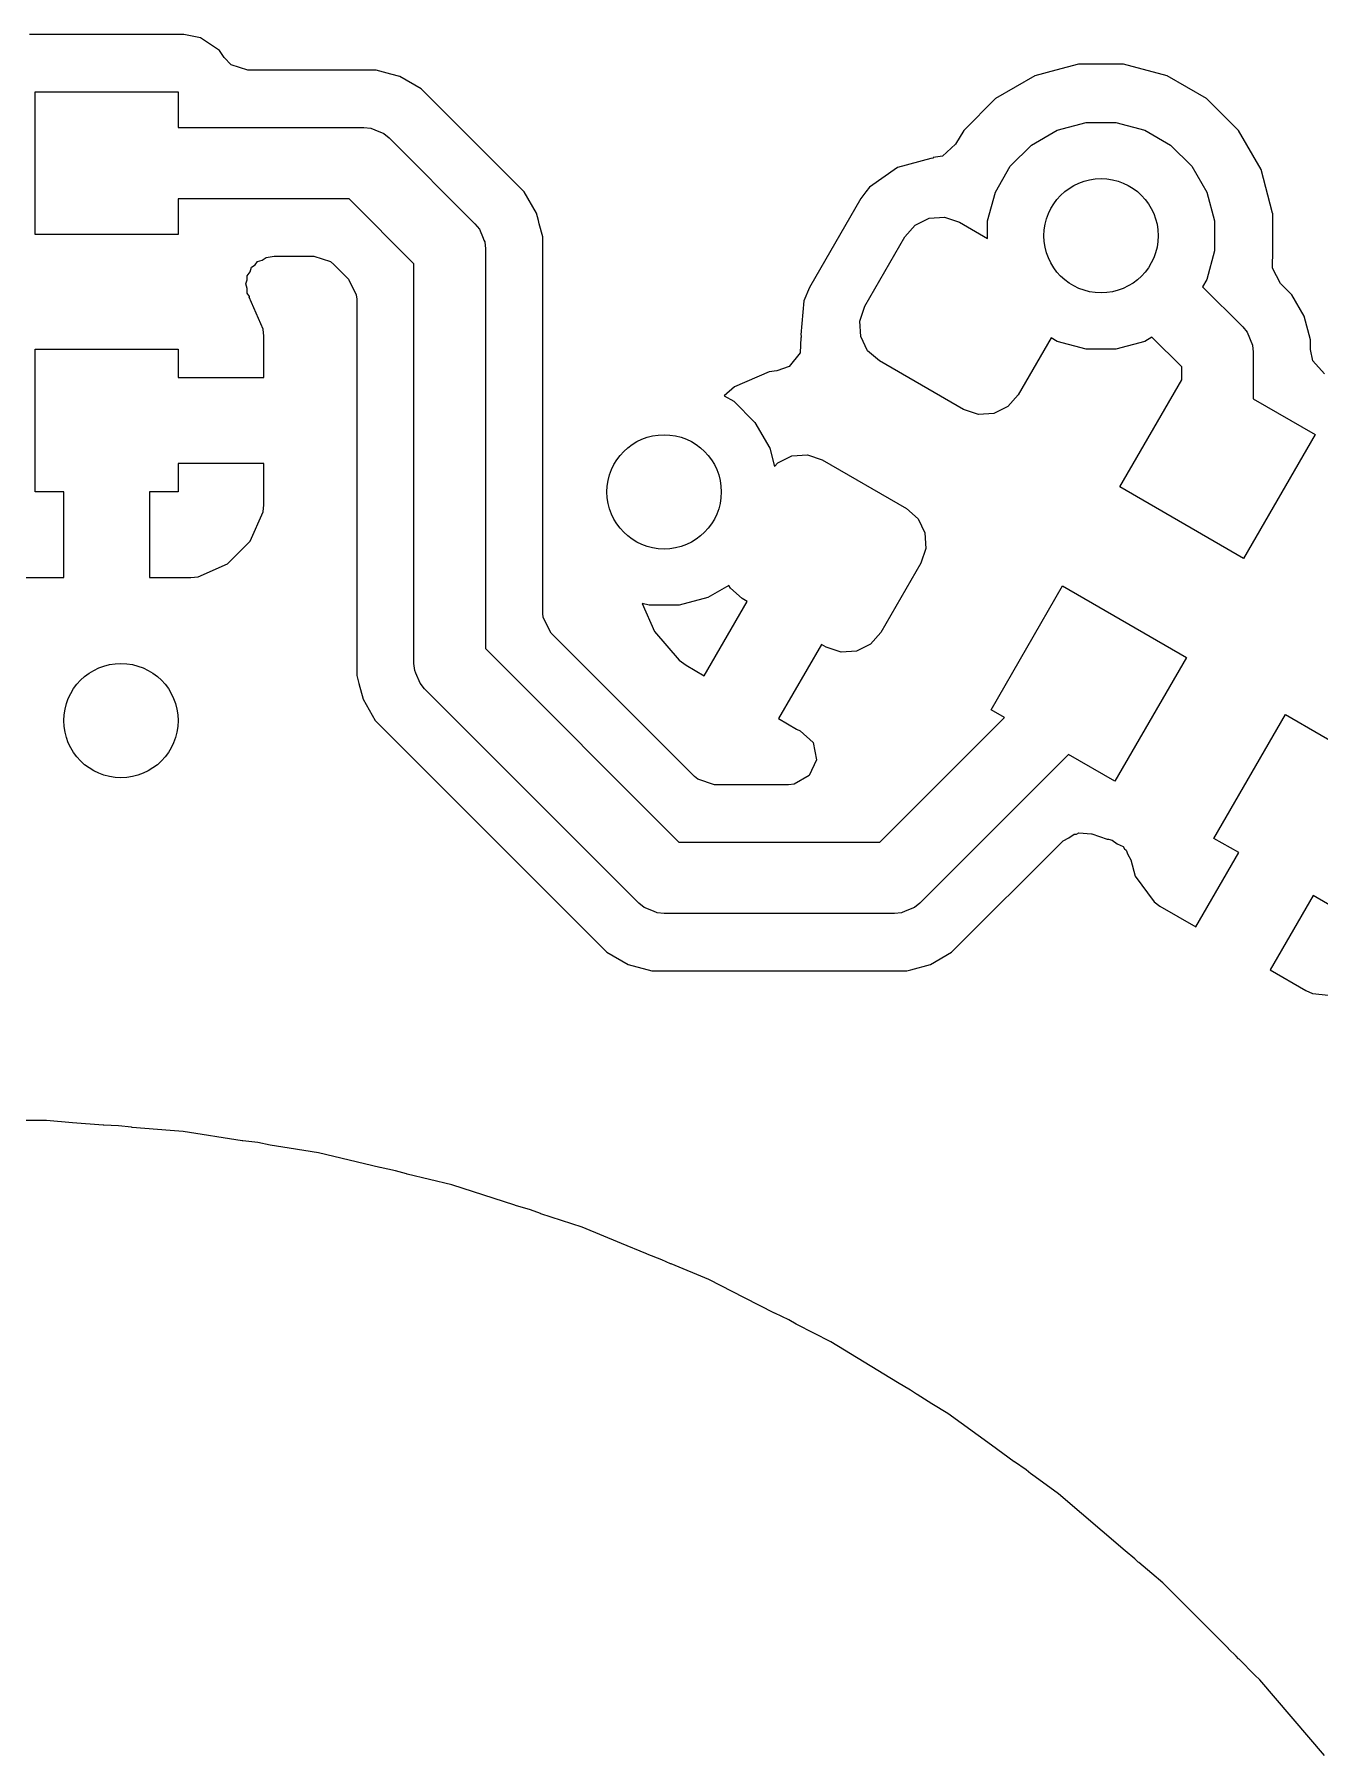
# Model space of a CAD drawing. Extents: x 0.79 to 7.64, y -5.35 to -0.98.
# Drawn here: x 1.2676 to 1.4446, y -2.6819 to -2.4449 of the extents above; entities that cross this region are included whole.
import ezdxf

# ---------------------------------------------------------------- set-up
doc = ezdxf.new("R2010")
doc.units = 0
doc.header["$MEASUREMENT"] = 0
doc.layers.add('BLACK', color=7, linetype='CONTINUOUS')

msp = doc.modelspace()

# ---------------------------------------------------------------- linework, layer by layer
at = {"layer": 'BLACK', "linetype": 'CONTINUOUS'}
for p, q in [((1.28818, -2.44486), (1.26694, -2.44486)), ((1.29048, -2.44532), (1.28818, -2.44486)), ((1.28818, -2.44486), (1.28818, -2.44486)), ((1.29091, -2.44561), (1.29048, -2.44532)), ((1.29048, -2.44532), (1.29048, -2.44532)), ((1.29048, -2.44532), (1.29048, -2.44532)), ((1.29048, -2.44532), (1.29048, -2.44532)), ((1.29309, -2.44706), (1.29091, -2.44561)), ((1.29375, -2.44805), (1.29309, -2.44706)), ((1.29309, -2.44706), (1.29309, -2.44706)), ((1.2947, -2.44904), (1.29375, -2.44805)), ((1.29699, -2.44978), (1.2947, -2.44904)), ((1.31468, -2.44978), (1.29699, -2.44978)), ((1.31667, -2.45032), (1.31468, -2.44978)), ((1.31468, -2.44978), (1.31468, -2.44978)), ((1.31794, -2.45066), (1.31667, -2.45032)), ((1.32086, -2.45234), (1.31794, -2.45066)), ((1.31794, -2.45066), (1.31794, -2.45066)), ((1.40537, -2.45056), (1.39998, -2.45367)), ((1.40828, -2.44978), (1.40537, -2.45056)), ((1.41138, -2.44895), (1.40828, -2.44978)), ((1.41761, -2.44895), (1.41138, -2.44895)), ((1.42362, -2.45056), (1.41761, -2.44895)), ((1.42901, -2.45367), (1.42362, -2.45056)), ((1.26772, -2.47244), (1.26772, -2.45276)), ((1.26772, -2.45276), (1.2874, -2.45276)), ((1.2874, -2.45276), (1.2874, -2.45768)), ((1.33506, -2.46654), (1.32086, -2.45234)), ((1.32086, -2.45234), (1.32086, -2.45234)), ((1.32086, -2.45234), (1.32086, -2.45234)), ((1.39998, -2.45367), (1.39558, -2.45808)), ((1.43341, -2.45808), (1.42901, -2.45367)), ((1.2874, -2.45768), (1.31299, -2.45768)), ((1.31299, -2.45768), (1.31395, -2.45777)), ((1.31395, -2.45777), (1.31395, -2.45777)), ((1.31395, -2.45777), (1.31447, -2.45799)), ((1.31447, -2.45799), (1.31573, -2.45851)), ((1.39558, -2.45808), (1.39447, -2.45999)), ((1.40491, -2.4601), (1.40847, -2.45804)), ((1.40847, -2.45804), (1.41244, -2.45698)), ((1.41244, -2.45698), (1.41655, -2.45698)), ((1.41655, -2.45698), (1.42052, -2.45804)), ((1.42052, -2.45804), (1.42408, -2.4601)), ((1.43653, -2.46347), (1.43341, -2.45808)), ((1.31573, -2.45851), (1.31573, -2.45851)), ((1.31573, -2.45851), (1.31647, -2.45912)), ((1.31647, -2.45912), (1.32828, -2.47093)), ((1.39447, -2.45999), (1.39268, -2.46161)), ((1.402, -2.46301), (1.40491, -2.4601)), ((1.42408, -2.4601), (1.42699, -2.46301)), ((1.39105, -2.46195), (1.38648, -2.46318)), ((1.39139, -2.46192), (1.39105, -2.46195)), ((1.39268, -2.46161), (1.39138, -2.46182)), ((1.39138, -2.46182), (1.39139, -2.46192)), ((1.39995, -2.46657), (1.402, -2.46301)), ((1.42699, -2.46301), (1.42905, -2.46657)), ((1.38648, -2.46318), (1.38261, -2.46589)), ((1.38648, -2.46318), (1.38648, -2.46318)), ((1.43813, -2.46946), (1.43653, -2.46347)), ((1.31095, -2.46752), (1.2874, -2.46752)), ((1.2874, -2.46752), (1.2874, -2.47244)), ((1.31988, -2.47645), (1.31095, -2.46752)), ((1.33674, -2.46946), (1.33506, -2.46654)), ((1.33506, -2.46654), (1.33506, -2.46654)), ((1.33506, -2.46654), (1.33506, -2.46654)), ((1.38141, -2.46745), (1.37433, -2.47972)), ((1.38211, -2.46654), (1.38141, -2.46745)), ((1.38141, -2.46745), (1.38141, -2.46745)), ((1.38141, -2.46745), (1.38141, -2.46745)), ((1.38261, -2.46589), (1.38211, -2.46654)), ((1.38261, -2.46589), (1.38261, -2.46589)), ((1.39888, -2.47054), (1.39995, -2.46657)), ((1.42905, -2.46657), (1.43011, -2.47054)), ((1.33701, -2.47047), (1.33674, -2.46946)), ((1.33674, -2.46946), (1.33674, -2.46946)), ((1.39081, -2.47019), (1.39295, -2.47005)), ((1.39295, -2.47005), (1.39499, -2.47074)), ((1.43814, -2.46948), (1.43813, -2.46946)), ((1.43814, -2.4757), (1.43814, -2.46948)), ((1.2874, -2.47244), (1.26772, -2.47244)), ((1.32828, -2.47093), (1.32889, -2.47168)), ((1.32889, -2.47168), (1.3289, -2.47168)), ((1.3289, -2.47168), (1.32941, -2.47293)), ((1.33714, -2.47094), (1.33701, -2.47047)), ((1.33701, -2.47047), (1.33701, -2.47047)), ((1.33762, -2.47272), (1.33714, -2.47094)), ((1.38746, -2.47276), (1.38888, -2.47114)), ((1.38888, -2.47114), (1.39081, -2.47019)), ((1.39499, -2.47074), (1.39888, -2.47299)), ((1.39888, -2.47299), (1.39888, -2.47054)), ((1.43011, -2.47054), (1.43011, -2.47465)), ((1.32941, -2.47293), (1.32952, -2.47319)), ((1.32952, -2.47319), (1.32963, -2.47345)), ((1.32963, -2.47345), (1.32972, -2.47441)), ((1.32972, -2.47441), (1.32972, -2.52946)), ((1.33762, -2.51714), (1.33762, -2.47272)), ((1.33762, -2.47272), (1.33762, -2.47272)), ((1.38195, -2.48231), (1.38746, -2.47276)), ((1.43011, -2.47465), (1.42905, -2.47862)), ((1.2973, -2.47756), (1.29752, -2.47693)), ((1.29752, -2.47693), (1.29799, -2.47661)), ((1.29799, -2.47661), (1.29832, -2.47616)), ((1.29832, -2.47616), (1.29895, -2.47595)), ((1.29895, -2.47595), (1.29951, -2.47557)), ((1.29951, -2.47557), (1.30061, -2.47541)), ((1.30061, -2.47541), (1.30607, -2.47541)), ((1.30607, -2.47541), (1.30836, -2.47616)), ((1.30836, -2.47616), (1.30883, -2.47655)), ((1.30883, -2.47655), (1.31085, -2.47858)), ((1.31988, -2.5315), (1.31988, -2.47645)), ((1.43811, -2.47593), (1.43814, -2.4757)), ((1.43812, -2.47704), (1.43811, -2.47593)), ((1.43922, -2.47919), (1.43812, -2.47704)), ((1.29671, -2.4792), (1.2969, -2.47867)), ((1.2969, -2.47985), (1.29671, -2.4792)), ((1.2969, -2.47811), (1.2973, -2.47756)), ((1.2969, -2.47867), (1.2969, -2.47811)), ((1.31085, -2.47858), (1.31194, -2.48072)), ((1.42905, -2.47862), (1.42847, -2.47961)), ((1.42847, -2.47961), (1.434, -2.48514)), ((1.44078, -2.48075), (1.43922, -2.47919)), ((1.2969, -2.48052), (1.2969, -2.47985)), ((1.29723, -2.48097), (1.2969, -2.48052)), ((1.29717, -2.48107), (1.29725, -2.48103)), ((1.2991, -2.48544), (1.29717, -2.48107)), ((1.29725, -2.48103), (1.29723, -2.48097)), ((1.31194, -2.48072), (1.31199, -2.48133)), ((1.31199, -2.48133), (1.31199, -2.52981)), ((1.37357, -2.48154), (1.37316, -2.48625)), ((1.37433, -2.47972), (1.37357, -2.48154)), ((1.37357, -2.48154), (1.37357, -2.48154)), ((1.37433, -2.47972), (1.37433, -2.47972)), ((1.44246, -2.48367), (1.44078, -2.48075)), ((1.38126, -2.48434), (1.38195, -2.48231)), ((1.3814, -2.48649), (1.38126, -2.48434)), ((1.44334, -2.48693), (1.44246, -2.48367)), ((1.44246, -2.48367), (1.44246, -2.48367)), ((1.44246, -2.48367), (1.44246, -2.48367)), ((1.29921, -2.48643), (1.2991, -2.48544)), ((1.29921, -2.49213), (1.29921, -2.48643)), ((1.29921, -2.48643), (1.29921, -2.48643)), ((1.37317, -2.48659), (1.37306, -2.48873)), ((1.37316, -2.48625), (1.37316, -2.48625)), ((1.37316, -2.48625), (1.37318, -2.48632)), ((1.37319, -2.48659), (1.37317, -2.48659)), ((1.37318, -2.48632), (1.37318, -2.48642)), ((1.37318, -2.48642), (1.37319, -2.48659)), ((1.38235, -2.48842), (1.3814, -2.48649)), ((1.40762, -2.48665), (1.40309, -2.49451)), ((1.40847, -2.48714), (1.40762, -2.48665)), ((1.42151, -2.48657), (1.42052, -2.48714)), ((1.4256, -2.49066), (1.42151, -2.48657)), ((1.434, -2.48514), (1.43462, -2.48589)), ((1.43462, -2.48589), (1.43535, -2.48766)), ((1.26772, -2.50787), (1.26772, -2.48819)), ((1.26772, -2.48819), (1.2874, -2.48819)), ((1.2874, -2.48819), (1.2874, -2.49213)), ((1.37306, -2.48873), (1.37154, -2.4906)), ((1.38397, -2.48983), (1.38235, -2.48842)), ((1.41244, -2.48821), (1.40847, -2.48714)), ((1.41655, -2.48821), (1.41244, -2.48821)), ((1.42052, -2.48714), (1.41655, -2.48821)), ((1.43535, -2.48766), (1.43544, -2.48862)), ((1.43544, -2.48862), (1.43544, -2.49506)), ((1.44334, -2.48825), (1.44334, -2.48693)), ((1.44334, -2.48693), (1.44334, -2.48693)), ((1.44368, -2.48984), (1.44334, -2.48825)), ((1.3688, -2.49132), (1.36402, -2.49341)), ((1.36986, -2.49121), (1.3688, -2.49132)), ((1.3688, -2.49132), (1.3688, -2.49132)), ((1.37154, -2.4906), (1.36986, -2.49121)), ((1.39556, -2.49653), (1.38397, -2.48983)), ((1.4256, -2.49242), (1.4256, -2.49066)), ((1.44529, -2.49163), (1.44368, -2.48984)), ((1.2874, -2.49213), (1.29921, -2.49213)), ((1.29921, -2.49213), (1.29921, -2.49213)), ((1.36402, -2.49341), (1.36261, -2.49462)), ((1.36402, -2.49341), (1.36402, -2.49341)), ((1.41708, -2.50719), (1.4256, -2.49242)), ((1.36261, -2.49462), (1.36392, -2.49538)), ((1.36392, -2.49538), (1.36682, -2.49829)), ((1.40167, -2.49613), (1.39974, -2.49708)), ((1.40309, -2.49451), (1.40167, -2.49613)), ((1.43544, -2.49506), (1.44397, -2.49998)), ((1.36682, -2.49829), (1.36888, -2.50185)), ((1.3976, -2.49722), (1.39556, -2.49653)), ((1.39974, -2.49708), (1.3976, -2.49722)), ((1.44397, -2.49998), (1.43413, -2.51703)), ((1.36888, -2.50185), (1.36955, -2.50436)), ((1.36998, -2.50387), (1.37191, -2.50292)), ((1.37191, -2.50292), (1.37406, -2.50278)), ((1.37406, -2.50278), (1.37609, -2.50347)), ((1.29921, -2.50394), (1.2874, -2.50394)), ((1.2874, -2.50394), (1.2874, -2.50787)), ((1.29921, -2.50964), (1.29921, -2.50394)), ((1.29921, -2.50394), (1.29921, -2.50394)), ((1.36955, -2.50436), (1.36998, -2.50387)), ((1.37609, -2.50347), (1.38769, -2.51017)), ((1.27165, -2.50787), (1.26772, -2.50787)), ((1.27165, -2.51968), (1.27165, -2.50787)), ((1.2874, -2.50787), (1.28346, -2.50787)), ((1.28346, -2.50787), (1.28346, -2.51968)), ((1.43413, -2.51703), (1.41708, -2.50719)), ((1.2991, -2.51062), (1.29921, -2.50964)), ((1.29921, -2.50964), (1.29921, -2.50964)), ((1.38769, -2.51017), (1.3893, -2.51158)), ((1.29731, -2.51466), (1.2991, -2.51062)), ((1.3893, -2.51158), (1.39025, -2.51351)), ((1.29419, -2.51779), (1.29731, -2.51466)), ((1.39025, -2.51351), (1.39039, -2.51566)), ((1.33762, -2.52457), (1.33762, -2.51714)), ((1.39039, -2.51566), (1.3897, -2.51769)), ((1.26595, -2.51968), (1.27165, -2.51968)), ((1.28346, -2.51968), (1.28346, -2.51968)), ((1.28346, -2.51968), (1.28916, -2.51968)), ((1.28916, -2.51968), (1.29015, -2.51957)), ((1.28916, -2.51968), (1.28916, -2.51968)), ((1.29015, -2.51957), (1.29419, -2.51779)), ((1.3897, -2.51769), (1.38419, -2.52724)), ((1.36326, -2.52075), (1.36036, -2.52242)), ((1.36345, -2.52115), (1.36326, -2.52075)), ((1.36507, -2.52257), (1.36345, -2.52115)), ((1.39936, -2.53787), (1.4092, -2.52083)), ((1.4092, -2.52083), (1.42625, -2.53067)), ((1.33767, -2.52518), (1.33762, -2.52457)), ((1.35228, -2.52349), (1.3513, -2.52322)), ((1.3513, -2.52322), (1.35299, -2.52711)), ((1.35639, -2.52349), (1.35228, -2.52349)), ((1.36036, -2.52242), (1.35639, -2.52349)), ((1.35985, -2.53319), (1.36575, -2.52296)), ((1.36575, -2.52296), (1.36507, -2.52257)), ((1.33876, -2.52733), (1.33767, -2.52518)), ((1.3585, -2.54707), (1.33876, -2.52733)), ((1.35299, -2.52711), (1.3564, -2.53107)), ((1.37598, -2.52887), (1.37007, -2.53909)), ((1.37666, -2.52926), (1.37598, -2.52887)), ((1.3787, -2.52995), (1.37666, -2.52926)), ((1.38277, -2.52886), (1.38084, -2.52981)), ((1.38419, -2.52724), (1.38277, -2.52886)), ((1.31199, -2.52981), (1.31199, -2.53318)), ((1.31998, -2.53246), (1.31988, -2.5315)), ((1.32972, -2.52946), (1.35637, -2.5561)), ((1.3564, -2.53107), (1.35736, -2.53175)), ((1.35736, -2.53175), (1.35985, -2.53319)), ((1.38084, -2.52981), (1.3787, -2.52995)), ((1.42625, -2.53067), (1.41641, -2.54772)), ((1.31199, -2.53318), (1.31228, -2.53427)), ((1.32014, -2.53286), (1.31998, -2.53246)), ((1.31998, -2.53246), (1.31998, -2.53246)), ((1.32071, -2.53423), (1.32014, -2.53286)), ((1.31228, -2.53427), (1.31286, -2.53644)), ((1.31286, -2.53644), (1.31455, -2.53936)), ((1.32132, -2.53498), (1.32071, -2.53423)), ((1.32071, -2.53423), (1.32071, -2.53423)), ((1.35085, -2.5645), (1.32132, -2.53498)), ((1.40119, -2.53893), (1.39936, -2.53787)), ((1.43005, -2.55559), (1.43989, -2.53854)), ((1.43989, -2.53854), (1.45694, -2.54838)), ((1.31455, -2.53936), (1.31455, -2.53936)), ((1.31455, -2.53936), (1.31455, -2.53936)), ((1.31455, -2.53936), (1.34646, -2.57128)), ((1.37007, -2.53909), (1.37256, -2.54053)), ((1.37256, -2.54053), (1.37308, -2.54077)), ((1.37308, -2.54077), (1.37485, -2.5424)), ((1.38402, -2.5561), (1.40119, -2.53893)), ((1.37485, -2.5424), (1.37533, -2.54476)), ((1.37533, -2.54476), (1.37432, -2.54695)), ((1.41001, -2.54402), (1.38953, -2.5645)), ((1.41641, -2.54772), (1.41001, -2.54402)), ((1.35896, -2.54746), (1.3585, -2.54707)), ((1.36125, -2.54821), (1.35896, -2.54746)), ((1.37146, -2.54821), (1.36125, -2.54821)), ((1.37222, -2.54813), (1.37146, -2.54821)), ((1.37432, -2.54695), (1.37222, -2.54813)), ((1.41007, -2.55552), (1.41078, -2.55499)), ((1.41078, -2.55499), (1.41111, -2.55499)), ((1.41111, -2.55499), (1.41142, -2.55483)), ((1.41142, -2.55483), (1.41319, -2.55496)), ((1.41319, -2.55496), (1.41324, -2.55498)), ((1.41324, -2.55498), (1.41536, -2.5557)), ((1.35637, -2.5561), (1.38402, -2.5561)), ((1.39392, -2.57128), (1.40927, -2.55593)), ((1.40927, -2.55593), (1.41007, -2.55552)), ((1.41536, -2.5557), (1.41552, -2.55569)), ((1.41552, -2.55569), (1.41601, -2.55584)), ((1.41601, -2.55584), (1.41673, -2.55635)), ((1.41673, -2.55635), (1.41753, -2.55673)), ((1.41753, -2.55673), (1.41772, -2.55705)), ((1.41772, -2.55705), (1.41797, -2.55723)), ((1.41797, -2.55723), (1.41817, -2.5578)), ((1.41817, -2.5578), (1.41861, -2.55855)), ((1.42755, -2.56779), (1.43346, -2.55756)), ((1.43346, -2.55756), (1.43005, -2.55559)), ((1.41861, -2.55855), (1.41921, -2.56078)), ((1.41921, -2.56078), (1.41921, -2.56078)), ((1.41921, -2.56078), (1.42182, -2.56434)), ((1.3516, -2.56512), (1.35085, -2.5645)), ((1.38953, -2.5645), (1.38879, -2.56512)), ((1.42182, -2.56434), (1.42182, -2.56434)), ((1.42182, -2.56434), (1.42261, -2.56494)), ((1.42261, -2.56494), (1.42755, -2.56779)), ((1.44369, -2.56346), (1.43778, -2.57369)), ((1.4471, -2.56543), (1.44369, -2.56346)), ((1.35285, -2.56564), (1.3516, -2.56512)), ((1.3516, -2.56512), (1.3516, -2.56512)), ((1.35337, -2.56585), (1.35285, -2.56564)), ((1.35433, -2.56594), (1.35337, -2.56585)), ((1.35337, -2.56585), (1.35337, -2.56585)), ((1.38605, -2.56594), (1.35433, -2.56594)), ((1.38701, -2.56585), (1.38605, -2.56594)), ((1.38753, -2.56564), (1.38701, -2.56585)), ((1.38701, -2.56585), (1.38701, -2.56585)), ((1.38879, -2.56512), (1.38753, -2.56564)), ((1.38879, -2.56512), (1.38879, -2.56512)), ((1.34646, -2.57128), (1.34646, -2.57128)), ((1.34646, -2.57128), (1.34646, -2.57128)), ((1.34646, -2.57128), (1.34938, -2.57297)), ((1.391, -2.57297), (1.39392, -2.57128)), ((1.39392, -2.57128), (1.39392, -2.57128)), ((1.39392, -2.57128), (1.39392, -2.57128)), ((1.34938, -2.57297), (1.34938, -2.57297)), ((1.34938, -2.57297), (1.34938, -2.57297)), ((1.34938, -2.57297), (1.34938, -2.57297)), ((1.34938, -2.57297), (1.35264, -2.57384)), ((1.35264, -2.57384), (1.35264, -2.57384)), ((1.35264, -2.57384), (1.38774, -2.57384)), ((1.38774, -2.57384), (1.38829, -2.57369)), ((1.38774, -2.57384), (1.38774, -2.57384)), ((1.38829, -2.57369), (1.391, -2.57297)), ((1.391, -2.57297), (1.391, -2.57297)), ((1.391, -2.57297), (1.391, -2.57297)), ((1.43778, -2.57369), (1.44272, -2.57654)), ((1.44272, -2.57654), (1.44363, -2.57694)), ((1.44363, -2.57694), (1.44363, -2.57694)), ((1.44363, -2.57694), (1.44802, -2.57741)), ((1.26928, -2.59447), (1.26177, -2.59447)), ((1.27285, -2.59475), (1.26928, -2.59447)), ((1.27708, -2.59508), (1.27285, -2.59475)), ((1.27716, -2.59509), (1.27708, -2.59508)), ((1.27917, -2.59517), (1.27716, -2.59509)), ((1.28099, -2.59539), (1.27917, -2.59517)), ((1.28107, -2.5954), (1.28099, -2.59539)), ((1.28628, -2.59581), (1.28107, -2.5954)), ((1.28107, -2.5954), (1.28107, -2.5954)), ((1.28809, -2.59595), (1.28628, -2.59581)), ((1.29623, -2.59724), (1.28809, -2.59595)), ((1.28809, -2.59595), (1.28809, -2.59595)), ((1.28809, -2.59595), (1.28809, -2.59595)), ((1.29631, -2.59725), (1.29623, -2.59724)), ((1.29623, -2.59724), (1.29623, -2.59724)), ((1.29838, -2.5975), (1.29631, -2.59725)), ((1.30006, -2.59784), (1.29838, -2.5975)), ((1.3027, -2.59826), (1.30006, -2.59784)), ((1.30673, -2.5989), (1.3027, -2.59826)), ((1.31517, -2.60093), (1.30673, -2.5989)), ((1.30673, -2.5989), (1.30673, -2.5989)), ((1.31518, -2.60093), (1.31517, -2.60093)), ((1.31524, -2.60094), (1.31518, -2.60093)), ((1.31734, -2.60137), (1.31524, -2.60094)), ((1.31886, -2.60181), (1.31734, -2.60137)), ((1.31895, -2.60183), (1.31886, -2.60181)), ((1.32509, -2.60331), (1.31895, -2.60183)), ((1.31895, -2.60183), (1.31895, -2.60183)), ((1.33378, -2.60613), (1.32509, -2.60331)), ((1.33384, -2.60615), (1.33378, -2.60613)), ((1.33378, -2.60613), (1.33378, -2.60613)), ((1.33592, -2.60676), (1.33384, -2.60615)), ((1.33728, -2.60727), (1.33592, -2.60676)), ((1.33737, -2.6073), (1.33728, -2.60727)), ((1.34304, -2.60914), (1.33737, -2.6073)), ((1.34846, -2.61139), (1.34304, -2.60914)), ((1.34304, -2.60914), (1.34304, -2.60914)), ((1.35181, -2.61278), (1.34846, -2.61139)), ((1.35193, -2.61282), (1.35181, -2.61278)), ((1.35198, -2.61285), (1.35193, -2.61282)), ((1.35193, -2.61282), (1.35193, -2.61282)), ((1.35401, -2.61362), (1.35198, -2.61285)), ((1.35519, -2.61417), (1.35401, -2.61362)), ((1.35528, -2.61421), (1.35519, -2.61417)), ((1.36047, -2.61636), (1.35528, -2.61421)), ((1.35528, -2.61421), (1.35528, -2.61421)), ((1.35528, -2.61421), (1.35528, -2.61421)), ((1.36538, -2.61886), (1.36047, -2.61636)), ((1.36952, -2.62097), (1.36538, -2.61886)), ((1.36956, -2.62099), (1.36952, -2.62097)), ((1.37149, -2.62191), (1.36956, -2.62099)), ((1.37249, -2.62249), (1.37149, -2.62191)), ((1.37258, -2.62253), (1.37249, -2.62249)), ((1.37729, -2.62493), (1.37258, -2.62253)), ((1.37258, -2.62253), (1.37258, -2.62253)), ((1.38646, -2.63055), (1.37729, -2.62493)), ((1.37729, -2.62493), (1.37729, -2.62493)), ((1.38647, -2.63055), (1.38646, -2.63055)), ((1.38825, -2.63158), (1.38647, -2.63055)), ((1.38907, -2.63215), (1.38825, -2.63158)), ((1.38916, -2.6322), (1.38907, -2.63215)), ((1.39121, -2.63346), (1.38916, -2.6322)), ((1.38916, -2.6322), (1.38916, -2.6322)), ((1.39338, -2.63479), (1.39121, -2.63346)), ((1.3994, -2.63917), (1.39338, -2.63479)), ((1.40255, -2.64145), (1.3994, -2.63917)), ((1.40259, -2.64148), (1.40255, -2.64145)), ((1.40417, -2.64258), (1.40259, -2.64148)), ((1.40481, -2.6431), (1.40417, -2.64258)), ((1.4049, -2.64316), (1.40481, -2.6431)), ((1.40865, -2.64588), (1.4049, -2.64316)), ((1.41781, -2.65371), (1.40865, -2.64588)), ((1.40865, -2.64588), (1.40865, -2.64588)), ((1.41782, -2.65372), (1.41781, -2.65371)), ((1.41916, -2.65481), (1.41782, -2.65372)), ((1.41963, -2.65527), (1.41916, -2.65481)), ((1.41972, -2.65534), (1.41963, -2.65527)), ((1.4215, -2.65686), (1.41972, -2.65534)), ((1.423, -2.65814), (1.4215, -2.65686)), ((1.43205, -2.66719), (1.423, -2.65814)), ((1.43207, -2.66722), (1.43205, -2.66719)), ((1.43205, -2.66719), (1.43205, -2.66719)), ((1.43311, -2.66822), (1.43207, -2.66722)), ((1.43343, -2.66858), (1.43311, -2.66822)), ((1.43352, -2.66866), (1.43343, -2.66858)), ((1.43568, -2.67083), (1.43352, -2.66866)), ((1.43352, -2.66866), (1.43352, -2.66866)), ((1.43635, -2.67149), (1.43568, -2.67083)), ((1.44526, -2.68192), (1.43635, -2.67149))]:
    msp.add_line(p, q, dxfattribs=at)
at = {"layer": 'BLACK'}
for centre in [(1.4145, -2.47259), (1.35433, -2.50787), (1.27953, -2.53937)]:
    msp.add_circle(centre, 0.00787, dxfattribs=at)

doc.saveas('drawing.dxf')
